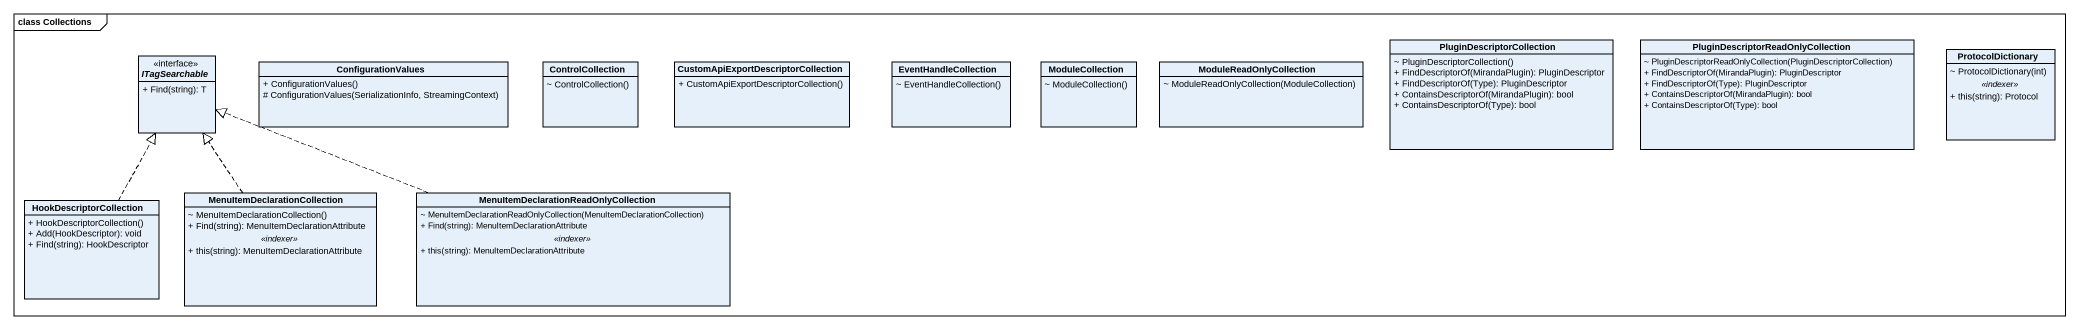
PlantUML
@startuml
mainframe class Collections
hide circle
hide empty members
skinparam classAttributeIconSize 0
interface ITagSearchable <<interface>> {
  + Find(string): T
}
class ConfigurationValues {
  + ConfigurationValues()
  # ConfigurationValues(SerializationInfo, StreamingContext)
}
class ControlCollection {
  ~ ControlCollection()
}
class "CustomApiExportDescriptorCollection" as CustomApiExportDescriptorCol {
  + CustomApiExportDescriptorCollection()
}
class EventHandleCollection {
  ~ EventHandleCollection()
}
class ModuleCollection {
  ~ ModuleCollection()
}
class ModuleReadOnlyCollection {
  ~ ModuleReadOnlyCollection(ModuleCollection)
}
class PluginDescriptorCollection {
  ~ PluginDescriptorCollection()
  + FindDescriptorOf(MirandaPlugin): PluginDescriptor
  + FindDescriptorOf(Type): PluginDescriptor
  + ContainsDescriptorOf(MirandaPlugin): bool
  + ContainsDescriptorOf(Type): bool
}
class "PluginDescriptorReadOnlyCollection" as PluginDescriptorReadOnlyColl {
  ~ PluginDescriptorReadOnlyCollection(PluginDescriptorCollection)
  + FindDescriptorOf(MirandaPlugin): PluginDescriptor
  + FindDescriptorOf(Type): PluginDescriptor
  + ContainsDescriptorOf(MirandaPlugin): bool
  + ContainsDescriptorOf(Type): bool
}
class ProtocolDictionary {
  ~ ProtocolDictionary(int)
  .. <<indexer>> ..
  + this(string): Protocol
}
class HookDescriptorCollection {
  + HookDescriptorCollection()
  + Add(HookDescriptor): void
  + Find(string): HookDescriptor
}
class "MenuItemDeclarationCollection" as MenuItemDeclarationCollectio {
  ~ MenuItemDeclarationCollection()
  + Find(string): MenuItemDeclarationAttribute
  .. <<indexer>> ..
  + this(string): MenuItemDeclarationAttribute
}
class "MenuItemDeclarationReadOnlyCollection" as MenuItemDeclarationReadOnlyC {
  ~ MenuItemDeclarationReadOnlyCollection(MenuItemDeclarationCollection)
  + Find(string): MenuItemDeclarationAttribute
  .. <<indexer>> ..
  + this(string): MenuItemDeclarationAttribute
}
HookDescriptorCollection .up.|> ITagSearchable
MenuItemDeclarationCollectio .up.|> ITagSearchable
MenuItemDeclarationReadOnlyC .left.|> ITagSearchable
@enduml
